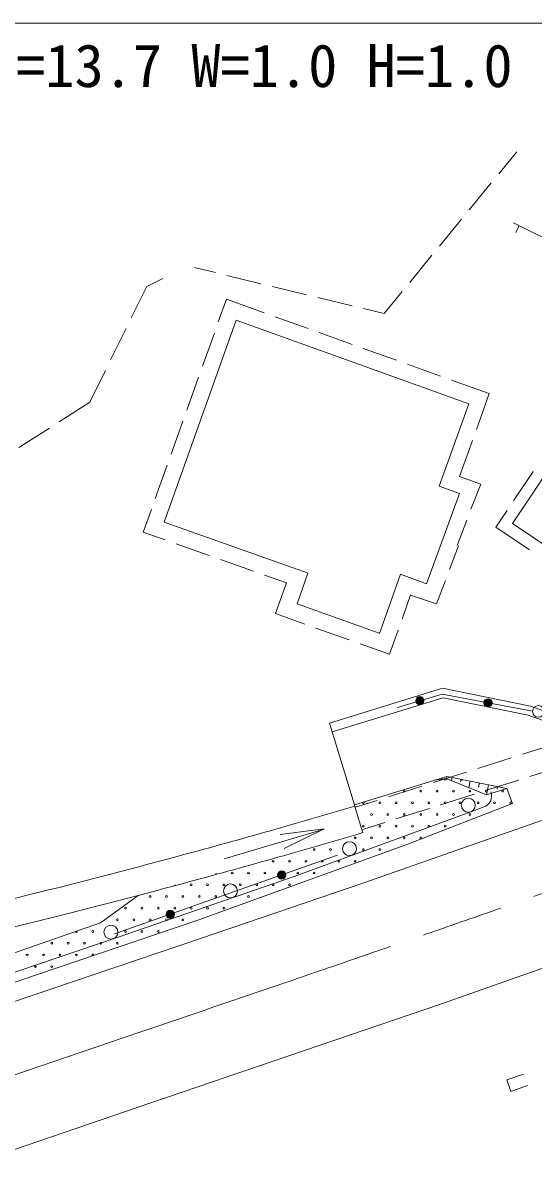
# Model space of a CAD drawing. Units: millimetres, scale not verified. Extents: x 40000 to 680000, y 20000 to 380000.
# Drawn here: x 438156 to 459964, y 273192 to 322475 of the extents above; entities that cross this region are included whole.
import ezdxf
from ezdxf.enums import TextEntityAlignment as Align

# ---------------------------------------------------------------- set-up
doc = ezdxf.new("R2010")
doc.units = ezdxf.units.MM
doc.header["$LTSCALE"] = 1000
doc.linetypes.add('CHAIN', pattern=[18.5, 12, -1.5, 3.5, -1.5])
for name, color, linetype, lineweight in [('M-BGD', 7, 'Continuous', 13), ('M-BMK-ROW', 30, 'Continuous', 13), ('M-STR-HTXT', 7, 'Continuous', 13)]:
    doc.layers.add(name, color=color, linetype=linetype, lineweight=lineweight)
doc.styles.add('ＭＳ ゴシック', font='')
doc.styles.get('ＭＳ ゴシック').set_extended_font_data('MS Gothic')

msp = doc.modelspace()

# ---------------------------------------------------------------- linework, layer by layer
at = {"layer": 'M-BGD'}
for p, q in [((459232, 316982), (458462, 316041)), ((458145, 315654), (457195, 314493)), ((456879, 314106), (455929, 312945)), ((472749, 307180), (459086, 313936)), ((459324, 313805), (459189, 313535)), ((455612, 312558), (454662, 311398)), ((446369, 311815), (445479, 312030)), ((444121, 311568), (443440, 311227)), ((448312, 311344), (446855, 311697)), ((443440, 311227), (442776, 309879)), ((450256, 310873), (448798, 311226)), ((454346, 311011), (453575, 310070)), ((446489, 309708), (446836, 310681)), ((446836, 310681), (448446, 310102)), ((452200, 310403), (450742, 310756)), ((453575, 310070), (452686, 310285)), ((447258, 309787), (444182, 301156)), ((457187, 306218), (447258, 309787)), ((448916, 309933), (450328, 309426)), ((442555, 309431), (441892, 308085)), ((445817, 307824), (446321, 309237)), ((450798, 309257), (452210, 308749)), ((452681, 308580), (454092, 308073)), ((464159, 308738), (459048, 301106)), ((441672, 307637), (441007, 306288)), ((454563, 307904), (455974, 307396)), ((445145, 305941), (445649, 307354)), ((456445, 307227), (458055, 306648)), ((458055, 306648), (457506, 305117)), ((441007, 306288), (439701, 305450)), ((457187, 306218), (455913, 302691)), ((439280, 305180), (437973, 304341)), ((444473, 304057), (444977, 305470)), ((457337, 304646), (456788, 303114)), ((443801, 302173), (444305, 303586)), ((456788, 303115), (457692, 302785)), ((459933, 303318), (459098, 302071)), ((456781, 302376), (455913, 302691)), ((457692, 302785), (457277, 301708)), ((455381, 298529), (456781, 302376)), ((443286, 300729), (443633, 301702)), ((458820, 301656), (458344, 300944)), ((444182, 301156), (450320, 298982)), ((457097, 301242), (456682, 300165)), ((444220, 300398), (443286, 300729)), ((459770, 299972), (458344, 300944)), ((464820, 297223), (459048, 301106)), ((446105, 299731), (444691, 300232)), ((456749, 300142), (456366, 299140)), ((447991, 299063), (446577, 299564)), ((449396, 298565), (448462, 298896)), ((449854, 297666), (450319, 298982)), ((453376, 296410), (454272, 298933)), ((455378, 298531), (454271, 298931)), ((456188, 298673), (455805, 297672)), ((448930, 297251), (449396, 298565)), ((454698, 298048), (454332, 297017)), ((455805, 297673), (454697, 298047)), ((450187, 296803), (448930, 297251)), ((449854, 297666), (453362, 296416)), ((452071, 296132), (450658, 296636)), ((454164, 296546), (453798, 295516)), ((453798, 295516), (452542, 295964)), ((451233, 292578), (456063, 294063)), ((456042, 293813), (454144, 293244)), ((459909, 293083), (456042, 293813)), ((459820, 293300), (456063, 294063)), ((451350, 292196), (456083, 293650)), ((459712, 292914), (456083, 293650)), ((459820, 293300), (464458, 291637)), ((459712, 292914), (463847, 291431)), ((451233, 292578), (452305, 289089)), ((460901, 291697), (459472, 291243)), ((458995, 291092), (457565, 290638)), ((452305, 289089), (456247, 290301)), ((457089, 290487), (455659, 290033)), ((456247, 290301), (456232, 290254)), ((458801, 289782), (456247, 290301)), ((461222, 290749), (459792, 290296)), ((455182, 289882), (453753, 289429)), ((455725, 290140), (456217, 290208)), ((456001, 290225), (456015, 290180)), ((457936, 289508), (456217, 290208)), ((456439, 290118), (456467, 290256)), ((456834, 290071), (456856, 290177)), ((457187, 289813), (457245, 290098)), ((457597, 289840), (457634, 290019)), ((459316, 290145), (457886, 289691)), ((457936, 289508), (458023, 289940)), ((457936, 289508), (458801, 289782)), ((458390, 289753), (458412, 289861)), ((459049, 289144), (458801, 289782)), ((457409, 289540), (455980, 289086)), ((458138, 289325), (458106, 289244)), ((458125, 289634), (458148, 289544)), ((458155, 289437), (458138, 289325)), ((458148, 289544), (458155, 289437)), ((452291, 289102), (452658, 287896)), ((453276, 289277), (452337, 288980)), ((455503, 288935), (454073, 288481)), ((454542, 287386), (458349, 288872)), ((457358, 288821), (457264, 288787)), ((457828, 288993), (457358, 288821)), ((457907, 289030), (457828, 288993)), ((457982, 289081), (457907, 289030)), ((458053, 289155), (457982, 289081)), ((458106, 289244), (458053, 289155)), ((458349, 288872), (459049, 289144)), ((457264, 288787), (449726, 286029)), ((453597, 288330), (452658, 288033)), ((451012, 288052), (446746, 286777)), ((451011, 288054), (449125, 287817)), ((449304, 287218), (451011, 288054)), ((445622, 284163), (454542, 287386)), ((451582, 286929), (442056, 283570)), ((449726, 286029), (442168, 283419)), ((439246, 285450), (436334, 284732)), ((443073, 285216), (441460, 284040)), ((441460, 284040), (415734, 275128)), ((415803, 274045), (445622, 284163)), ((436616, 283586), (439529, 284304)), ((442168, 283419), (416440, 274679)), ((458813, 277335), (459523, 277583)), ((458985, 276844), (458813, 277335)), ((458985, 276844), (459696, 277093))]:
    msp.add_line(p, q, dxfattribs=at)
for points in [[(387989, 271279), (388532, 270820), (395168, 267081), (395659, 266822), (396259, 266759), (396939, 266861), (402932, 268895), (416003, 273312), (445725, 283382), (452744, 285766), (456918, 287230), (460617, 288529), (464176, 289825), (472389, 292913), (479568, 295612), (483803, 297294), (491515, 300581), (492584, 301078), (494252, 302129), (495344, 303073), (496236, 304252), (496585, 304951), (496874, 306518), (496774, 307983)], [(504377, 293042), (503907, 293753), (503149, 294573), (502084, 295382), (500856, 295958), (499541, 296276), (498205, 296341), (496871, 296174), (495589, 295791), (490539, 293622), (485493, 291528), (480456, 289534), (475880, 287794), (469358, 285379), (463445, 283212), (456021, 280592), (443616, 276357), (432497, 272561)]]:
    msp.add_lwpolyline(points, dxfattribs=at)
for centre, radius in [((455093, 293529), 176), ((455093, 293529), 153), ((455093, 293529), 129), ((455093, 293529), 106), ((455093, 293529), 78), ((455093, 293529), 54), ((455093, 293529), 31), ((458006, 293442), 176), ((458006, 293442), 153), ((458006, 293442), 129), ((458006, 293442), 106), ((458006, 293442), 78), ((458006, 293442), 54), ((458006, 293442), 31), ((460157, 293074), 249), ((456180, 290173), 37.5), ((454430, 289673), 37.5), ((455130, 289673), 37.5), ((455830, 289673), 37.5), ((456530, 289673), 37.5), ((457162, 289067), 298), ((457230, 289673), 37.5), ((457930, 289673), 37.5), ((458630, 289673), 37.5), ((453380, 289173), 37.5), ((454080, 289173), 37.5), ((454780, 289173), 37.5), ((455480, 289173), 37.5), ((456180, 289173), 37.5), ((456805, 289173), 37.5), ((457580, 289173), 37.5), ((458280, 289173), 37.5), ((458980, 289173), 37.5), ((453030, 288673), 37.5), ((453730, 288673), 37.5), ((454430, 288673), 37.5), ((455130, 288673), 37.5), ((455830, 288673), 37.5), ((456530, 288673), 37.5), ((457230, 288673), 37.5), ((452680, 288173), 37.5), ((453380, 288173), 37.5), ((454080, 288173), 37.5), ((454780, 288173), 37.5), ((455480, 288173), 37.5), ((456180, 288173), 37.5), ((452091, 287212), 298), ((452330, 287673), 37.5), ((453030, 287673), 37.5), ((453730, 287673), 37.5), ((454430, 287673), 37.5), ((455130, 287673), 37.5), ((450580, 287173), 37.5), ((451280, 287173), 37.5), ((452680, 287173), 37.5), ((453380, 287173), 37.5), ((448830, 286673), 37.5), ((449530, 286673), 37.5), ((450230, 286673), 37.5), ((450930, 286673), 37.5), ((451630, 286673), 37.5), ((452330, 286673), 37.5), ((447080, 286173), 37.5), ((447780, 286173), 37.5), ((448480, 286173), 37.5), ((449200, 286089), 176), ((449200, 286089), 153), ((449200, 286089), 129), ((449200, 286089), 106), ((449200, 286089), 78), ((449200, 286089), 54), ((449200, 286089), 31), ((449880, 286173), 37.5), ((450580, 286173), 37.5), ((445330, 285673), 37.5), ((446030, 285673), 37.5), ((446730, 285673), 37.5), ((447008, 285406), 298), ((447430, 285673), 37.5), ((448130, 285673), 37.5), ((448830, 285673), 37.5), ((449530, 285673), 37.5), ((443580, 285173), 37.5), ((444280, 285173), 37.5), ((444980, 285173), 37.5), ((445680, 285173), 37.5), ((446380, 285173), 37.5), ((447780, 285173), 37.5), ((442530, 284673), 37.5), ((443230, 284673), 37.5), ((443930, 284673), 37.5), ((444438, 284410), 176), ((444438, 284410), 153), ((444438, 284410), 129), ((444438, 284410), 106), ((444438, 284410), 78), ((444438, 284410), 54), ((444438, 284410), 31), ((444630, 284673), 37.5), ((445330, 284673), 37.5), ((446030, 284673), 37.5), ((446730, 284673), 37.5), ((441906, 283645), 298), ((442180, 284173), 37.5), ((442880, 284173), 37.5), ((443580, 284173), 37.5), ((444280, 284173), 37.5), ((444980, 284173), 37.5), ((441130, 283673), 37.5), ((442530, 283673), 37.5), ((443230, 283673), 37.5), ((443930, 283673), 37.5), ((439380, 283173), 37.5), ((440080, 283173), 37.5), ((440780, 283173), 37.5), ((441480, 283173), 37.5), ((442180, 283173), 37.5), ((438330, 282673), 37.5), ((439030, 282673), 37.5), ((439730, 282673), 37.5), ((440430, 282673), 37.5), ((438680, 282173), 37.5), ((439380, 282173), 37.5)]:
    msp.add_circle(centre, radius, dxfattribs=at)
for centre, radius, start, end in [((456880, 290173), 37.5, 169.9301, 347.1133), ((360183, 600088), 324420, 285.92275, 286.49845), ((452680, 289173), 37.5, 143.3792, 70.7853), ((360183, 600088), 324420, 285.22954, 285.92275), ((360183, 600088), 325600, 285.92276, 286.50003), ((360183, 600088), 324420, 284.10546, 285.22954), ((360183, 600088), 325600, 285.22954, 285.92276), ((360183, 600088), 325600, 284.1045, 285.22954), ((446380, 286173), 37.5, 252.2971, 318.9515), ((444630, 285673), 37.5, 229.9265, 341.3221), ((440430, 283673), 37.5, 184.517, 33.6962), ((441130, 282673), 37.5, 319.9932, 257.4925)]:
    msp.add_arc(centre, radius, start, end, dxfattribs=at)
at = {"layer": 'M-BMK-ROW', "color": 2, "linetype": 'CHAIN', "lineweight": 18}
msp.add_line((442473, 279146), (428243, 274298), dxfattribs=at)
msp.add_spline([(442473, 279146), (454586, 283294), (466657, 287560), (478643, 292059), (490493, 296905)], degree=3, dxfattribs=at)
at = {"layer": 'M-STR-HTXT'}
msp.add_line((460362, 322475), (436452, 322475), dxfattribs=at)

# ---------------------------------------------------------------- texts
at = {"layer": 'M-STR-HTXT', "style": 'ＭＳ ゴシック'}
msp.add_text('L=13.7 W=1.0 H=1.0', height=1833, dxfattribs=at).set_placement((436609, 319192), align=Align.BOTTOM_LEFT)

doc.saveas('drawing.dxf')
